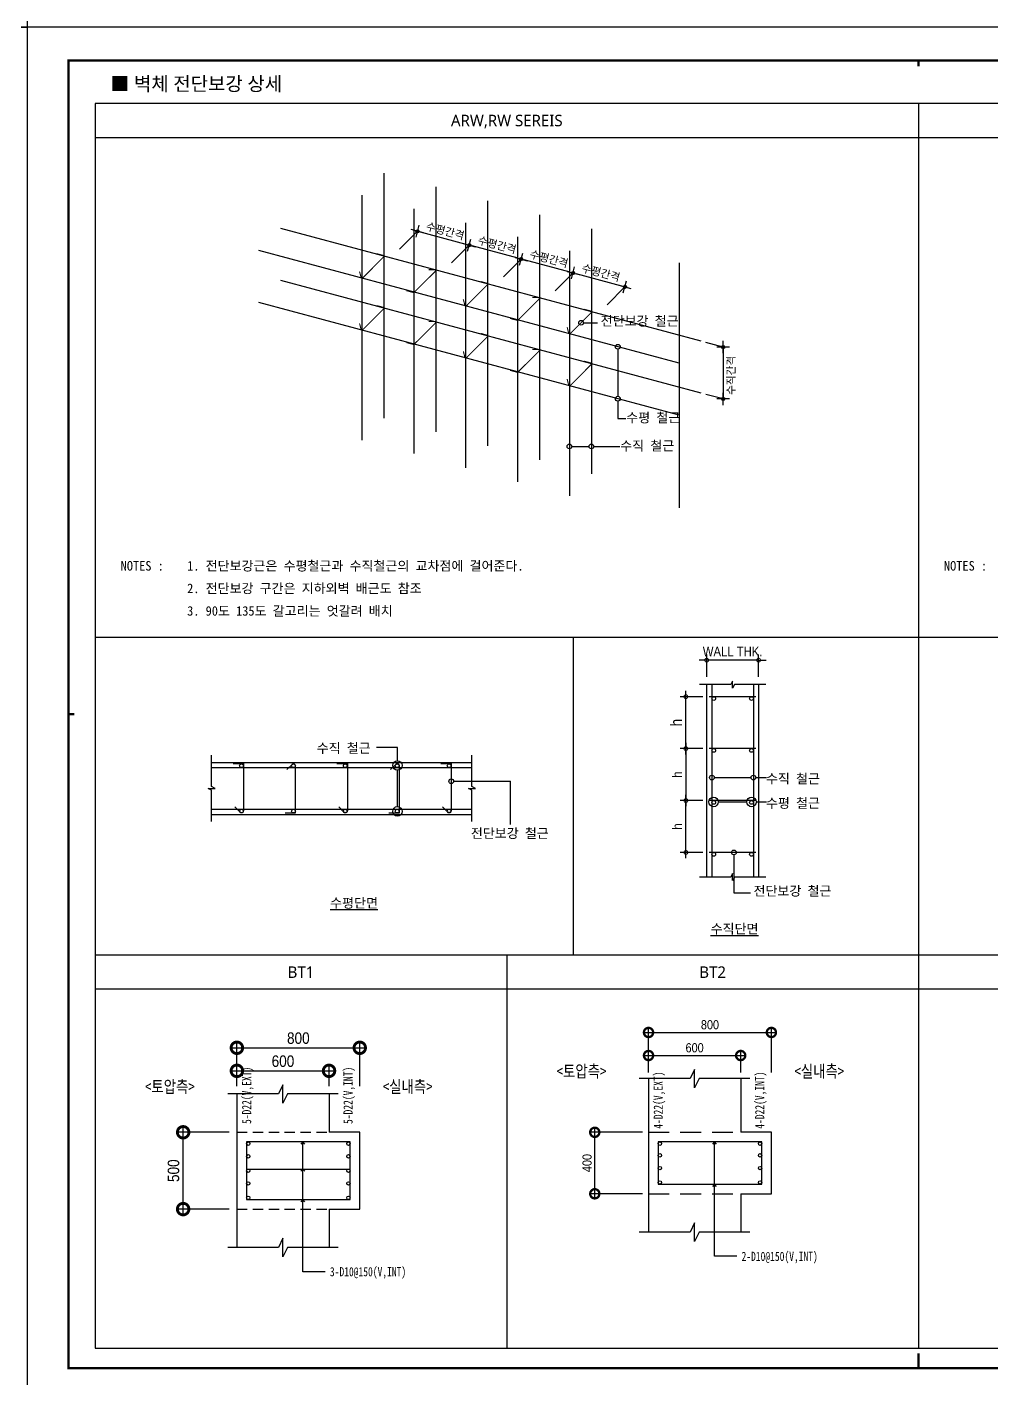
# Model space of a CAD drawing. Header units: millimetres. Extents: x 0 to 252030, y -124740 to 196020.
# Drawn here: x 25230 to 37796, y -53240 to -35640 of the extents above; entities that cross this region are included whole.
import ezdxf
from ezdxf.enums import TextEntityAlignment as Align

# ---------------------------------------------------------------- set-up
doc = ezdxf.new("R2010")
doc.units = ezdxf.units.MM
doc.header["$LTSCALE"] = 30
doc.linetypes.add('HID', pattern=[2.3, 1.5, -0.8])
doc.layers.get('DEFPOINTS').update_dxf_attribs({"color": 142})
for name, color, linetype in [('0-CONC.외곽선', 7, 'Continuous'), ('0-LIST.테두리선', 7, 'Continuous'), ('0-SEC1', 3, 'Continuous'), ('0-TEXT', 3, 'Continuous'), ('0-스터럽', 6, 'Continuous'), ('0-주철근', 2, 'Continuous'), ('0-지시선', 7, 'Continuous'), ('0-치수선', 7, 'Continuous'), ('S-CON', 2, 'Continuous'), ('S-철근', 3, 'Continuous'), ('TABLE-1', 3, 'Continuous'), ('TEX', 3, 'Continuous'), ('TEXT', 6, 'Continuous'), ('X-PLAN-B1F$0$A-DIM', 7, 'Continuous'), ('XR-FORM_(도룡동)$0$Sheet', 7, 'Continuous')]:
    doc.layers.add(name, color=color, linetype=linetype)
doc.layers.add('DEFPOINT', color=151, linetype='Continuous', plot=False)
doc.styles.add('X-PLAN-B1F$0$Gdim', font='Dotum.ttf', dxfattribs={"width": 0.9})
doc.styles.add('돋음체', font='DotumChe.ttf')
doc.styles.add('맑은 고딕', font='malgun.ttf')
doc.dimstyles.new('X-PLAN-B1F$0$Gdim200', dxfattribs={"dimscale": 200, "dimtxt": 3, "dimasz": 6, "dimexe": 1.5, "dimexo": 2, "dimgap": 1, "dimtad": 1, "dimdec": 0, "dimzin": 0, "dimdsep": 46, "dimlunit": 6, "dimtxsty": 'X-PLAN-B1F$0$Gdim', "dimblk": 'X-PLAN-B1F$0$_DotSmall', "dimcen": 1.5, "dimdle": 1.5, "dimclrd": 1, "dimclre": 1, "dimclrt": 256, "dimazin": 0, "dimtfac": 1, "dimtdec": 0, "dimtix": 1, "dimtmove": 2, "dimatfit": 3, "dimldrblk": 'X-PLAN-B1F$0$_DotSmall', "dimfxl": 1.5, "dimtolj": 1, "dimtzin": 0, "dimlwd": -1, "dimlwe": -1, "dimarcsym": 0})

# ---------------------------------------------------------------- blocks, each defined once
blk = doc.blocks.new('XR-FORM_(도룡동)$0$S')
at = {"layer": 'XR-FORM_(도룡동)$0$Sheet', "const_width": 100}
blk.add_lwpolyline([(1850, 57950), (82250, 57950), (82250, 1200), (1850, 1200)], close=True, dxfattribs=at)
at = {"layer": 'XR-FORM_(도룡동)$0$Sheet', "linetype": 'Continuous', "const_width": 100}
for points in [[(38745, 57950), (38745, 57700)], [(2100, 29575), (1850, 29575)], [(38745, 1846), (38745, 1200)]]:
    blk.add_lwpolyline(points, dxfattribs=at)
blk = doc.blocks.new('XR-FORM_(도룡동)', base_point=(101.33, -56114.51))
at = {"layer": 'DEFPOINTS'}
blk.add_lwpolyline([(0, 0), (420, 0), (420, 297), (0, 297)], close=True, dxfattribs=at)
at = {"xscale": 0.005, "yscale": 0.005, "zscale": 0.005}
blk.add_blockref('XR-FORM_(도룡동)$0$S', (-0.25, 0), dxfattribs=at)
blk = doc.blocks.new('DIMDOT')
at = {"linetype": 'Continuous'}
for p, q in [((-2, 0), (2, 0)), ((0, -2), (0, 2))]:
    blk.add_line(p, q, dxfattribs=at)
for radius in [0.5, 0.25]:
    blk.add_circle((0, 0), radius, dxfattribs=at)
blk = doc.blocks.new('X-PLAN-B1F$0$_DotSmall')
at = {"color": 0, "linetype": 'ByBlock', "const_width": 0.5}
blk.add_lwpolyline([(-0.0625, 0, 1), (0.0625, 0, 1)], format="xyb", close=True, dxfattribs=at)
blk = doc.blocks.new('*D8')
at = {"layer": 'DEFPOINTS', "color": 0, "transparency": 16777216}
for p in [(34129, -45034), (33810, -45710), (34129, -45710)]:
    blk.add_point(p, dxfattribs=at)
at = {"layer": 'X-PLAN-B1F$0$A-DIM', "color": 1, "transparency": 16777216}
for p, q in [((34029, -45034), (33735, -45034)), ((33810, -44959), (33810, -45785)), ((34029, -45710), (33735, -45710))]:
    blk.add_line(p, q, dxfattribs=at)
at = {"layer": 'X-PLAN-B1F$0$A-DIM', "color": 1, "transparency": 16777216, "xscale": 100, "yscale": 100, "zscale": 100}
for p, rotation in [((33810, -45034), 89.9999999999772), ((33810, -45710), 269.9999999999772)]:
    blk.add_blockref('X-PLAN-B1F$0$_DotSmall', p, dxfattribs=dict(at, rotation=rotation))
at = {"layer": 'X-PLAN-B1F$0$A-DIM', "transparency": 16777216, "insert": (33697, -45372), "char_height": 125, "attachment_point": 5, "rotation": 90, "style": 'X-PLAN-B1F$0$Gdim'}
blk.add_mtext('\\A1;h', dxfattribs=at)
blk = doc.blocks.new('*D9')
at = {"layer": 'DEFPOINTS', "color": 0, "transparency": 16777216}
for p in [(33810, -44358), (34129, -44358), (34129, -45034)]:
    blk.add_point(p, dxfattribs=at)
at = {"layer": 'X-PLAN-B1F$0$A-DIM', "color": 1, "transparency": 16777216}
for p, q in [((33810, -45109), (33810, -44283)), ((34029, -44358), (33735, -44358)), ((34029, -45034), (33735, -45034))]:
    blk.add_line(p, q, dxfattribs=at)
at = {"layer": 'X-PLAN-B1F$0$A-DIM', "color": 1, "transparency": 16777216, "xscale": 100, "yscale": 100, "zscale": 100}
for p, rotation in [((33810, -44358), 89.9999999999772), ((33810, -45034), 269.9999999999772)]:
    blk.add_blockref('X-PLAN-B1F$0$_DotSmall', p, dxfattribs=dict(at, rotation=rotation))
at = {"layer": 'X-PLAN-B1F$0$A-DIM', "transparency": 16777216, "insert": (33685, -44696), "char_height": 150, "attachment_point": 5, "rotation": 90, "style": 'X-PLAN-B1F$0$Gdim'}
blk.add_mtext('\\A1;h', dxfattribs=at)
blk = doc.blocks.new('*D10')
at = {"layer": 'DEFPOINTS', "color": 0, "transparency": 16777216}
for p in [(34081, -43882), (34081, -44201), (34757, -44201)]:
    blk.add_point(p, dxfattribs=at)
at = {"layer": 'X-PLAN-B1F$0$A-DIM', "color": 1, "transparency": 16777216}
for p, q in [((34081, -44101), (34081, -43807)), ((34757, -44101), (34757, -43807)), ((34081, -43882), (33981, -43882)), ((34757, -43882), (34081, -43882)), ((34757, -43882), (34857, -43882))]:
    blk.add_line(p, q, dxfattribs=at)
at = {"layer": 'X-PLAN-B1F$0$A-DIM', "color": 1, "transparency": 16777216, "xscale": 100, "yscale": 100, "zscale": 100}
for p, rotation in [((34081, -43882), 359.9999999999772), ((34757, -43882), 179.9999999999772)]:
    blk.add_blockref('X-PLAN-B1F$0$_DotSmall', p, dxfattribs=dict(at, rotation=rotation))
at = {"layer": 'X-PLAN-B1F$0$A-DIM', "transparency": 16777216, "insert": (34419, -43769), "char_height": 125, "attachment_point": 5, "style": 'X-PLAN-B1F$0$Gdim'}
blk.add_mtext('\\A1;WALL THK.', dxfattribs=at)
blk = doc.blocks.new('*D11')
at = {"layer": 'DEFPOINTS', "color": 0, "transparency": 16777216}
for p in [(33810, -45710), (34129, -45710), (34129, -46386)]:
    blk.add_point(p, dxfattribs=at)
at = {"layer": 'X-PLAN-B1F$0$A-DIM', "color": 1, "transparency": 16777216}
for p, q in [((34029, -45710), (33735, -45710)), ((33810, -46461), (33810, -45635)), ((34029, -46386), (33735, -46386))]:
    blk.add_line(p, q, dxfattribs=at)
at = {"layer": 'X-PLAN-B1F$0$A-DIM', "color": 1, "transparency": 16777216, "xscale": 100, "yscale": 100, "zscale": 100}
for p, rotation in [((33810, -45710), 89.9999999999772), ((33810, -46386), 269.9999999999772)]:
    blk.add_blockref('X-PLAN-B1F$0$_DotSmall', p, dxfattribs=dict(at, rotation=rotation))
at = {"layer": 'X-PLAN-B1F$0$A-DIM', "transparency": 16777216, "insert": (33697, -46048), "char_height": 125, "attachment_point": 5, "rotation": 90, "style": 'X-PLAN-B1F$0$Gdim'}
blk.add_mtext('\\A1;h', dxfattribs=at)
blk = doc.blocks.new('*D29')
at = {"layer": 'DEFPOINTS', "color": 0, "transparency": 16777216}
for p in [(27263, -50029), (27963, -50029), (27963, -51029)]:
    blk.add_point(p, dxfattribs=at)
at = {"layer": 'X-PLAN-B1F$0$A-DIM', "color": 1, "transparency": 16777216}
for p, q in [((27263, -51104), (27263, -49954)), ((27863, -50029), (27188, -50029)), ((27863, -51029), (27188, -51029))]:
    blk.add_line(p, q, dxfattribs=at)
at = {"layer": 'X-PLAN-B1F$0$A-DIM', "color": 1, "transparency": 16777216, "xscale": 300, "yscale": 300, "zscale": 300}
for p, rotation in [((27263, -50029), 90), ((27263, -51029), 270)]:
    blk.add_blockref('X-PLAN-B1F$0$_DotSmall', p, dxfattribs=dict(at, rotation=rotation))
at = {"layer": 'X-PLAN-B1F$0$A-DIM', "transparency": 16777216, "insert": (27138, -50529), "char_height": 150, "attachment_point": 5, "rotation": 90, "style": 'X-PLAN-B1F$0$Gdim'}
blk.add_mtext('\\A1;500', dxfattribs=at)
blk = doc.blocks.new('*D30')
at = {"layer": 'DEFPOINTS', "color": 0, "transparency": 16777216}
for p in [(29163, -49229), (27963, -49529), (29163, -49529)]:
    blk.add_point(p, dxfattribs=at)
at = {"layer": 'X-PLAN-B1F$0$A-DIM', "color": 1, "transparency": 16777216}
for p, q in [((27888, -49229), (29238, -49229)), ((27963, -49429), (27963, -49154)), ((29163, -49429), (29163, -49154))]:
    blk.add_line(p, q, dxfattribs=at)
at = {"layer": 'X-PLAN-B1F$0$A-DIM', "color": 1, "transparency": 16777216, "xscale": 300, "yscale": 300, "zscale": 300, "rotation": 180}
blk.add_blockref('X-PLAN-B1F$0$_DotSmall', (27963, -49229), dxfattribs=at)
at = {"layer": 'X-PLAN-B1F$0$A-DIM', "color": 1, "transparency": 16777216, "xscale": 300, "yscale": 300, "zscale": 300}
blk.add_blockref('X-PLAN-B1F$0$_DotSmall', (29163, -49229), dxfattribs=at)
at = {"layer": 'X-PLAN-B1F$0$A-DIM', "transparency": 16777216, "insert": (28563, -49104), "char_height": 150, "attachment_point": 5, "style": 'X-PLAN-B1F$0$Gdim'}
blk.add_mtext('\\A1;600', dxfattribs=at)
blk = doc.blocks.new('*D31')
at = {"layer": 'DEFPOINTS', "color": 0, "transparency": 16777216}
for p in [(29563, -48929), (27963, -49529), (29563, -49529)]:
    blk.add_point(p, dxfattribs=at)
at = {"layer": 'X-PLAN-B1F$0$A-DIM', "color": 1, "transparency": 16777216}
for p, q in [((27963, -49429), (27963, -48854)), ((29563, -49429), (29563, -48854)), ((27888, -48929), (29638, -48929))]:
    blk.add_line(p, q, dxfattribs=at)
at = {"layer": 'X-PLAN-B1F$0$A-DIM', "color": 1, "transparency": 16777216, "xscale": 300, "yscale": 300, "zscale": 300, "rotation": 180}
blk.add_blockref('X-PLAN-B1F$0$_DotSmall', (27963, -48929), dxfattribs=at)
at = {"layer": 'X-PLAN-B1F$0$A-DIM', "color": 1, "transparency": 16777216, "xscale": 300, "yscale": 300, "zscale": 300}
blk.add_blockref('X-PLAN-B1F$0$_DotSmall', (29563, -48929), dxfattribs=at)
at = {"layer": 'X-PLAN-B1F$0$A-DIM', "transparency": 16777216, "insert": (28763, -48804), "char_height": 150, "attachment_point": 5, "style": 'X-PLAN-B1F$0$Gdim'}
blk.add_mtext('\\A1;800', dxfattribs=at)
blk = doc.blocks.new('*D1342')
at = {"layer": 'DEFPOINTS', "color": 0, "transparency": 16777216}
for p in [(-350, 400), (0, 400), (0, 0)]:
    blk.add_point(p, dxfattribs=at)
at = {"layer": 'X-PLAN-B1F$0$A-DIM', "color": 1, "transparency": 16777216}
for p, q in [((-40, 400), (-380, 400)), ((-350, -30), (-350, 430)), ((-40, 0), (-380, 0))]:
    blk.add_line(p, q, dxfattribs=at)
at = {"layer": 'X-PLAN-B1F$0$A-DIM', "color": 1, "transparency": 16777216, "xscale": 120, "yscale": 120, "zscale": 120}
for p, rotation in [((-350, 400), 90), ((-350, 0), 270)]:
    blk.add_blockref('X-PLAN-B1F$0$_DotSmall', p, dxfattribs=dict(at, rotation=rotation))
at = {"layer": 'X-PLAN-B1F$0$A-DIM', "transparency": 16777216, "insert": (-400, 200), "char_height": 60, "attachment_point": 5, "rotation": 90, "style": 'X-PLAN-B1F$0$Gdim'}
blk.add_mtext('\\A1;400', dxfattribs=at)
blk = doc.blocks.new('*D1343')
at = {"layer": 'DEFPOINTS', "color": 0, "transparency": 16777216}
for p in [(600, 900), (0, 750), (600, 750)]:
    blk.add_point(p, dxfattribs=at)
at = {"layer": 'X-PLAN-B1F$0$A-DIM', "color": 1, "transparency": 16777216}
for p, q in [((-30, 900), (630, 900)), ((0, 790), (0, 930)), ((600, 790), (600, 930))]:
    blk.add_line(p, q, dxfattribs=at)
at = {"layer": 'X-PLAN-B1F$0$A-DIM', "color": 1, "transparency": 16777216, "xscale": 120, "yscale": 120, "zscale": 120, "rotation": 180}
blk.add_blockref('X-PLAN-B1F$0$_DotSmall', (0, 900), dxfattribs=at)
at = {"layer": 'X-PLAN-B1F$0$A-DIM', "color": 1, "transparency": 16777216, "xscale": 120, "yscale": 120, "zscale": 120}
blk.add_blockref('X-PLAN-B1F$0$_DotSmall', (600, 900), dxfattribs=at)
at = {"layer": 'X-PLAN-B1F$0$A-DIM', "transparency": 16777216, "insert": (300, 950), "char_height": 60, "attachment_point": 5, "style": 'X-PLAN-B1F$0$Gdim'}
blk.add_mtext('\\A1;600', dxfattribs=at)
blk = doc.blocks.new('*D1344')
at = {"layer": 'DEFPOINTS', "color": 0, "transparency": 16777216}
for p in [(800, 1050), (0, 750), (800, 750)]:
    blk.add_point(p, dxfattribs=at)
at = {"layer": 'X-PLAN-B1F$0$A-DIM', "color": 1, "transparency": 16777216}
for p, q in [((0, 790), (0, 1080)), ((800, 790), (800, 1080)), ((-30, 1050), (830, 1050))]:
    blk.add_line(p, q, dxfattribs=at)
at = {"layer": 'X-PLAN-B1F$0$A-DIM', "color": 1, "transparency": 16777216, "xscale": 120, "yscale": 120, "zscale": 120, "rotation": 180}
blk.add_blockref('X-PLAN-B1F$0$_DotSmall', (0, 1050), dxfattribs=at)
at = {"layer": 'X-PLAN-B1F$0$A-DIM', "color": 1, "transparency": 16777216, "xscale": 120, "yscale": 120, "zscale": 120}
blk.add_blockref('X-PLAN-B1F$0$_DotSmall', (800, 1050), dxfattribs=at)
at = {"layer": 'X-PLAN-B1F$0$A-DIM', "transparency": 16777216, "insert": (400, 1100), "char_height": 60, "attachment_point": 5, "style": 'X-PLAN-B1F$0$Gdim'}
blk.add_mtext('\\A1;800', dxfattribs=at)
blk = doc.blocks.new('A$C7bad964e')
at = {"layer": '0-주철근'}
blk.add_lwpolyline([(737.3, 62.7), (737.3, 337.3), (62.7, 337.3), (62.7, 62.7)], close=True, dxfattribs=at)
at = {"layer": '0-주철근', "lineweight": -2}
for centre in [(73.8, 326.2), (726.2, 326.2), (73.8, 250), (73.8, 167.4), (726.2, 250), (726.2, 167.4), (73.8, 73.8), (726.2, 73.8)]:
    blk.add_circle(centre, 11.1, dxfattribs=at)
at = {"layer": '0-지시선'}
for p, q in [((430, -407.2), (430, 337.3)), ((574.7, -407.2), (430, -407.2))]:
    blk.add_line(p, q, dxfattribs=at)
for points in [[(443.3, 322.3), (430, 337.3), (416.7, 322.3)], [(443.3, 47.7), (430, 62.7), (416.7, 47.7)]]:
    blk.add_lwpolyline(points, dxfattribs=at)
at = {"layer": 'S-CON', "color": 4, "linetype": 'Continuous', "lineweight": -2}
for p, q in [((0, 750), (0, -250)), ((600, 750), (600, 400)), ((800, 400), (600, 400)), ((800, 0), (800, 400)), ((600, 0), (800, 0)), ((600, 0), (600, -250))]:
    blk.add_line(p, q, dxfattribs=at)
at = {"layer": 'S-CON', "color": 4, "linetype": 'HID', "lineweight": -2, "ltscale": 3}
for p, q in [((0, 400), (600, 400)), ((0, 0), (600, 0))]:
    blk.add_line(p, q, dxfattribs=at)
at = {"layer": 'S-CON', "color": 4, "linetype": 'Continuous', "lineweight": -2}
for points in [[(660, 750), (330, 750), (300, 690), (300, 810), (270, 750), (-60, 750)], [(660, -250), (330, -250), (300, -310), (300, -190), (270, -250), (-60, -250)]]:
    blk.add_lwpolyline(points, dxfattribs=at)
at = {"layer": '0-TEXT', "style": '돋음체', "width": 0.8}
for s, height, p in [('<토압측>', 80, (-598, 797.6)), ('<실내측>', 80, (950.3, 797.6)), (' 2-D10@150(V,INT)', 60, (574.7, -407.2))]:
    blk.add_text(s, height=height, dxfattribs=at).set_placement(p, align=Align.MIDDLE_LEFT)
for s, p in [('4-D22(V,EXT)', (63, 423.3)), ('4-D22(V,INT)', (723.5, 423.3))]:
    blk.add_text(s, height=60, rotation=90, dxfattribs=at).set_placement(p, align=Align.MIDDLE_LEFT)
at = {"layer": 'X-PLAN-B1F$0$A-DIM'}
for base, p2, picture, middle in [((800, 1050), (800, 750), '*D1344', (400, 1100)), ((600, 900), (600, 750), '*D1343', (300, 950))]:
    dim = blk.add_linear_dim(base=base, p1=(0, 750), p2=p2, dimstyle='X-PLAN-B1F$0$Gdim200', override={"dimscale": 20, "dimblk": 'X-PLAN-B1F$0$_DotSmall'}, dxfattribs=at)
    dim.commit()
    dim.dimension.update_dxf_attribs({"geometry": picture, "text_midpoint": middle})
dim = blk.add_linear_dim(base=(-350, 400), p1=(0, 0), p2=(0, 400), angle=90, dimstyle='X-PLAN-B1F$0$Gdim200', override={"dimscale": 20, "dimblk": 'X-PLAN-B1F$0$_DotSmall'}, dxfattribs=at)
dim.commit()
dim.dimension.update_dxf_attribs({"geometry": '*D1342', "text_midpoint": (-400, 200)})

msp = doc.modelspace()

# ---------------------------------------------------------------- linework, layer by layer
at = {"layer": '0-CONC.외곽선', "linetype": 'Continuous'}
for p, q in [((34080.63409, -44200.86774), (34080.63409, -46706.12601)), ((34756.51444, -44200.86774), (34756.51444, -46706.12601)), ((27634.28852, -45214.07096), (31023.85197, -45214.07096)), ((27634.28852, -45889.95131), (31023.85197, -45889.95131))]:
    msp.add_line(p, q, dxfattribs=at)
at = {"layer": '0-CONC.외곽선'}
for points in [[(34849.6299, -44200.86774), (34441.85313, -44200.86774), (34418.57426, -44247.42547), (34418.57426, -44154.31001), (34395.2954, -44200.86774), (33987.51863, -44200.86774)], [(27634.28852, -45983.06678), (27634.28852, -45575.29), (27587.73079, -45552.01114), (27680.84625, -45552.01114), (27634.28852, -45528.73227), (27634.28852, -45120.9555)], [(31023.85197, -45983.06678), (31023.85197, -45575.29), (30977.29424, -45552.01114), (31070.4097, -45552.01114), (31023.85197, -45528.73227), (31023.85197, -45120.9555)], [(34849.6299, -46706.12601), (34441.85313, -46706.12601), (34418.57426, -46752.68374), (34418.57426, -46659.56828), (34395.2954, -46706.12601), (33987.51863, -46706.12601)]]:
    msp.add_lwpolyline(points, dxfattribs=at)
at = {"layer": '0-LIST.테두리선'}
for p, q in [((26117.25014, -43584.71705), (36838.50014, -43584.71705)), ((32340.06459, -43584.71705), (32340.06459, -47721.58475)), ((36838.50014, -43584.71705), (47559.75014, -43584.71705))]:
    msp.add_line(p, q, dxfattribs=at)
at = {"layer": '0-스터럽', "const_width": 13.51761, "elevation": -0.00141}
for points in [[(29559.94475, -38822.87111), (29580.06699, -38899.0754, 0.5793242404), (29602.7168, -38905.16084), (29871.72448, -38634.92287, 0.5765900228), (29865.64292, -38612.32931), (29784.4716, -38590.57952)], [(30458.32945, -38798.87649), (30535.95377, -38798.87649, -0.6698982884), (30545.46664, -38821.9978), (30272.81376, -39092.07179, -0.2666763861), (30259.80228, -39095.52509), (30169.13845, -39071.23179)], [(30911.70545, -39185.0743), (30931.8277, -39261.27859, 0.5793242404), (30954.47751, -39267.36403), (31223.48518, -38997.12606, 0.5765900228), (31217.40363, -38974.5325), (31136.23231, -38952.78271)], [(31810.09015, -39161.07968), (31887.71448, -39161.07968, -0.6698982884), (31897.22734, -39184.20099), (31624.57446, -39454.27498, -0.2666763861), (31611.56298, -39457.72828), (31520.89915, -39433.43498)], [(29559.94475, -39498.75146), (29580.06699, -39574.95575, 0.5793242404), (29602.7168, -39581.04119), (29871.72448, -39310.80323, 0.5765900228), (29865.64292, -39288.20966), (29784.4716, -39266.45987)], [(32263.46615, -39547.27749), (32283.5884, -39623.48178, 0.5793242404), (32306.23821, -39629.56721), (32575.24589, -39359.32925, 0.5765900228), (32569.16433, -39336.73569), (32487.99301, -39314.9859)], [(30458.32945, -39474.75684), (30535.95377, -39474.75684, -0.6698982884), (30545.46664, -39497.87815), (30272.81376, -39767.95214, -0.2666763861), (30259.80228, -39771.40545), (30169.13845, -39747.11215)], [(30911.70545, -39860.95465), (30931.8277, -39937.15894, 0.5793242404), (30954.47751, -39943.24438), (31223.48518, -39673.00641, 0.5765900228), (31217.40363, -39650.41285), (31136.23231, -39628.66306)], [(31810.09015, -39836.96003), (31887.71448, -39836.96003, -0.6698982884), (31897.22734, -39860.08134), (31624.57446, -40130.15533, -0.2666763861), (31611.56298, -40133.60864), (31520.89915, -40109.31534)], [(32263.46615, -40223.15784), (32283.5884, -40299.36213, 0.5793242404), (32306.23821, -40305.44757), (32575.24589, -40035.2096, 0.5765900228), (32569.16433, -40012.61604), (32487.99301, -39990.86625)]]:
    msp.add_lwpolyline(points, format="xyb", dxfattribs=at)
at = {"layer": '0-스터럽', "color": 6, "linetype": 'Continuous'}
for points in [[(27914.16307, -45228.2221), (28051.00919, -45228.2221), (28051.00919, -45841.69914, -0.6681786357), (28004.85719, -45860.81592), (27936.61789, -45792.57662)], [(28590.24166, -45871.84254), (28727.08778, -45871.84254), (28727.08778, -45258.36551, 0.6681786357), (28680.93579, -45239.24872), (28612.69649, -45307.48802)], [(29265.92378, -45228.2221), (29402.7699, -45228.2221), (29402.7699, -45841.69914, -0.6681786357), (29356.6179, -45860.81592), (29288.3786, -45792.57662)], [(29942.00237, -45871.84254), (30078.84849, -45871.84254), (30078.84849, -45258.36551, 0.6681786357), (30032.69649, -45239.24872), (29964.45719, -45307.48802)], [(30617.68448, -45228.2221), (30754.5306, -45228.2221), (30754.5306, -45841.69914, -0.6681786357), (30708.3786, -45860.81592), (30640.1393, -45792.57662)]]:
    msp.add_lwpolyline(points, format="xyb", dxfattribs=at)
at = {"layer": '0-주철근', "linetype": 'Continuous'}
for p, q in [((29876.17165, -37540.73914, -0.00141), (29876.17165, -40730.42045, -0.00141)), ((29589.4199, -37827.49088, -0.00141), (29589.4199, -41017.1722, -0.00141)), ((30552.052, -37721.84073, -0.00141), (30552.052, -40911.52205, -0.00141)), ((30265.30025, -38008.59248, -0.00141), (30265.30025, -41191.51499, -0.00141)), ((31227.93235, -37902.94233, -0.00141), (31227.93235, -41092.62364, -0.00141)), ((30941.1806, -38189.69407, -0.00141), (30941.1806, -41379.37539, -0.00141)), ((31903.8127, -38084.04392, -0.00141), (31903.8127, -41273.72524, -0.00141)), ((34009.18, -39729.58395, -0.00141), (28534.54915, -38262.66103, -0.00141)), ((32579.69306, -38265.14551, -0.00141), (32579.69306, -41454.82683, -0.00141)), ((31617.06096, -38370.79567, -0.00141), (31617.06096, -41560.47699, -0.00141)), ((33722.42825, -40016.3357, -0.00141), (28247.7974, -38549.41278, -0.00141)), ((32292.94131, -38551.89726, -0.00141), (32292.94131, -41741.57858, -0.00141)), ((33722.42825, -38708.24679, -0.00141), (33722.42825, -41897.92811, -0.00141)), ((34009.18, -40405.4643, -0.00141), (28534.54915, -38938.54139, -0.00141)), ((33722.42825, -40692.21605, -0.00141), (28247.7974, -39225.29314, -0.00141)), ((34148.22212, -44200.86774), (34148.22212, -46706.12601)), ((34688.9264, -44200.86774), (34688.9264, -46706.12601)), ((34722.72042, -44358.00552), (34114.4281, -44358.00552)), ((34722.72042, -45033.88588), (34114.4281, -45033.88588)), ((27634.28852, -45281.659), (31023.85197, -45281.659)), ((34722.72042, -45709.76623), (34114.4281, -45709.76623)), ((27634.28852, -45822.36328), (31023.85197, -45822.36328)), ((34722.72042, -46385.64658), (34114.4281, -46385.64658))]:
    msp.add_line(p, q, dxfattribs=at)
at = {"layer": '0-주철근', "lineweight": -2}
msp.add_line((28088.49791, -50507.22831), (29437.69791, -50507.22831), dxfattribs=at)
at = {"layer": '0-주철근'}
msp.add_lwpolyline([(29437.69791, -50904.02831), (29437.69791, -50154.82831), (28088.49791, -50154.82831), (28088.49791, -50904.02831)], close=True, dxfattribs=at)
for centre in [(34172.63235, -44382.18927), (34664.74266, -44382.18927), (34172.63235, -45058.06962), (34664.74266, -45058.06962), (28022.41368, -45256.89545, 0.00141), (28699.93622, -45256.89545, 0.00141), (29374.17438, -45256.89545, 0.00141), (30050.05473, -45256.89545, 0.00141), (30725.93509, -45256.89545, 0.00141), (34172.63235, -45733.94997), (34664.74266, -45733.94997), (28022.41368, -45846.96292, 0.00141), (28699.93622, -45846.96292, 0.00141), (29374.17438, -45846.96292, 0.00141), (30050.05473, -45846.96292, 0.00141), (30725.93509, -45846.96292, 0.00141), (34172.63235, -46409.83033), (34664.74266, -46409.83033)]:
    msp.add_circle(centre, 24.18374, dxfattribs=at)
at = {"layer": '0-주철근', "lineweight": -2}
for centre in [(28110.69791, -50177.02831), (29415.49791, -50177.02831), (28110.69791, -50342.12831), (29415.49791, -50342.12831), (28110.69791, -50529.42831), (29415.49791, -50529.42831), (28110.69791, -50694.52831), (29415.49791, -50694.52831), (28110.69791, -50881.82831), (29415.49791, -50881.82831)]:
    msp.add_circle(centre, 22.2, dxfattribs=at)
at = {"layer": '0-지시선'}
for p, q in [((32476.1136, -39490.46118, -0.00141), (32659.63976, -39490.46118, -0.00141)), ((32923.99952, -39833.16661, -0.00141), (32923.99952, -40447.50847, -0.00141)), ((32923.99952, -40509.04697, -0.00141), (32923.99952, -40734.24592, -0.00141)), ((32923.99952, -40734.24592, -0.00141), (33028.77617, -40734.24592, -0.00141)), ((32323.71056, -41100.24284, -0.00141), (32548.92381, -41100.24284, -0.00141)), ((32610.46231, -41100.24284, -0.00141), (32950.45739, -41100.24284, -0.00141)), ((30053.34435, -45020.83948), (29780.71214, -45020.83948)), ((30053.34435, -45191.76676), (30053.34435, -45020.83948)), ((30053.34435, -45789.17852), (30053.34435, -45314.84376)), ((30785.29985, -45459.51889), (31526.28014, -45459.51889)), ((31526.28014, -46022.79554, 0.00141), (31526.28014, -45459.51889, 0.00141)), ((34178.99137, -45410.76921), (34658.15715, -45410.76921)), ((34719.69565, -45410.76921), (34859.41138, -45410.76921)), ((34232.54554, -45728.78992), (34604.60298, -45728.78992)), ((34727.67998, -45728.78992), (34859.41138, -45728.78992)), ((34435.62478, -46416.41583), (34435.62478, -46910.90163)), ((34435.62478, -46910.90163), (34649.92019, -46910.90163)), ((28823.09791, -51843.84234), (28823.09791, -50154.82831)), ((29112.45223, -51843.84234), (28823.09791, -51843.84234))]:
    msp.add_line(p, q, dxfattribs=at)
for points in [[(28849.78348, -50184.83278), (28823.09791, -50154.82831), (28796.41234, -50184.83278)], [(28849.78348, -50537.23278), (28823.09791, -50507.22831), (28796.41234, -50537.23278)], [(28849.78348, -50934.03278), (28823.09791, -50904.02831), (28796.41234, -50934.03278)]]:
    msp.add_lwpolyline(points, dxfattribs=at)
for centre, radius in [((32445.34435, -39490.46118, -0.00141), 30.76925), ((32923.99952, -39802.39736, -0.00141), 30.76925), ((32923.99952, -40478.27772, -0.00141), 30.76925), ((32292.94131, -41100.24284, -0.00141), 30.76925), ((32579.69306, -41100.24284, -0.00141), 30.76925), ((30053.34435, -45253.30526), 61.5385), ((34148.22212, -45410.76921), 30.76925), ((34688.9264, -45410.76921), 30.76925), ((30754.5306, -45459.51889), 30.76925), ((34171.00704, -45728.78992), 61.5385), ((34666.14148, -45728.78992), 61.5385), ((30053.34435, -45850.71702), 61.5385), ((34435.62478, -46385.64658), 30.76925)]:
    msp.add_circle(centre, radius, dxfattribs=at)
at = {"layer": '0-치수선'}
for p, q in [((30081.19222, -38530.05792, -0.00141), (30312.8445, -38298.40564, -0.00141)), ((30949.55384, -38469.01139, -0.00141), (30352.01552, -38308.90148, -0.00141)), ((30757.07257, -38711.15952, -0.00141), (30988.72486, -38479.50723, -0.00141)), ((31625.43419, -38650.11298, -0.00141), (31027.89587, -38490.00307, -0.00141)), ((31432.95292, -38892.26111, -0.00141), (31664.60521, -38660.60883, -0.00141)), ((32301.31454, -38831.21458, -0.00141), (31703.77622, -38671.10467, -0.00141)), ((32108.83327, -39073.36271, -0.00141), (32340.48556, -38841.71042, -0.00141)), ((32977.19489, -39012.31617, -0.00141), (32379.65658, -38852.20626, -0.00141)), ((32784.71363, -39254.4643, -0.00141), (33016.36591, -39022.81202, -0.00141)), ((34295.93175, -39806.41885, -0.00141), (34071.25698, -39746.21743, -0.00141)), ((34295.93175, -39806.41885, -0.00141), (34295.93175, -40482.2992, -0.00141)), ((34295.93175, -40482.2992, -0.00141), (34071.25698, -40422.09778, -0.00141))]:
    msp.add_line(p, q, dxfattribs=at)
at = {"layer": 'DEFPOINT'}
for points in [[(0.00014, -17820.00008), (25230.00014, -17820.00008), (25230.00014, -35640.00008), (0.00014, -35640.00008)], [(0.00014, -35640.00008), (25230.00014, -35640.00008), (25230.00014, -53460.00008), (0.00014, -53460.00008)]]:
    msp.add_lwpolyline(points, close=True, dxfattribs=at)
at = {"layer": 'S-CON', "color": 4, "linetype": 'Continuous', "lineweight": -2}
for p, q in [((27963.09791, -49529.42831), (27963.09791, -51529.42831)), ((29163.09791, -49529.42831), (29163.09791, -50029.42831)), ((29563.09791, -50029.42831), (29163.09791, -50029.42831)), ((29563.09791, -51029.42831), (29563.09791, -50029.42831)), ((29163.09791, -51029.42831), (29563.09791, -51029.42831)), ((29163.09791, -51029.42831), (29163.09791, -51529.42831))]:
    msp.add_line(p, q, dxfattribs=at)
at = {"layer": 'S-CON', "color": 4, "linetype": 'HID', "lineweight": -2, "ltscale": 3}
for p, q in [((27963.09791, -50029.42831), (29163.09791, -50029.42831)), ((27963.09791, -51029.42831), (29163.09791, -51029.42831))]:
    msp.add_line(p, q, dxfattribs=at)
at = {"layer": 'S-CON', "color": 4, "linetype": 'Continuous', "lineweight": -2}
for points in [[(29283.09791, -49529.42831), (28623.09791, -49529.42831), (28563.09791, -49649.42831), (28563.09791, -49409.42831), (28503.09791, -49529.42831), (27843.09791, -49529.42831)], [(29283.09791, -51529.42831), (28623.09791, -51529.42831), (28563.09791, -51649.42831), (28563.09791, -51409.42831), (28503.09791, -51529.42831), (27843.09791, -51529.42831)]]:
    msp.add_lwpolyline(points, dxfattribs=at)
at = {"layer": 'S-철근'}
for p, q in [((36838.50014, -36634.4916), (36838.50014, -52840.50857)), ((31477.87514, -47721.58475), (31477.87514, -52840.50857))]:
    msp.add_line(p, q, dxfattribs=at)
at = {"layer": 'TABLE-1'}
for p, q in [((26117.25014, -37079.54141), (47559.75014, -37079.54141)), ((36838.50014, -47721.58475), (26117.25014, -47721.58475)), ((47559.75014, -47721.58475), (36838.50014, -47721.58475)), ((36838.50014, -48166.63456), (26117.25014, -48166.63456)), ((47559.75014, -48166.63456), (36838.50014, -48166.63456))]:
    msp.add_line(p, q, dxfattribs=at)
msp.add_lwpolyline([(26117.25014, -52840.50857), (47559.75014, -52840.50857), (47559.75014, -36634.4916), (26117.25014, -36634.4916)], close=True, dxfattribs=at)

# ---------------------------------------------------------------- block references
at = {"layer": '0-SEC1', "xscale": 60, "yscale": 60, "zscale": 60}
msp.add_blockref('XR-FORM_(도룡동)', (31310.02429, -3420330.57868), dxfattribs=at)
at = {"layer": '0-치수선', "yscale": 40.55282113913427, "zscale": 40.55282113911673}
for p, xscale, rotation in [((30312.8445, -38298.40564, -0.00141), 40.55282115783731, 164.9999998800105), ((30988.72486, -38479.50723, -0.00141), 40.55282115790951, 344.99999986583), ((31664.60521, -38660.60883, -0.00141), 40.55282115783729, 344.9999998937592), ((32340.48556, -38841.71042, -0.00141), 40.55282115783728, 344.9999998800103), ((33016.36591, -39022.81202, -0.00141), 40.55282115786137, 344.9999998800103), ((34295.93175, -39806.41885, -0.00141), 40.55282115786137, 89.9999999999827), ((34295.93175, -40482.2992, -0.00141), 40.55282115786137, 89.9999999999827)]:
    msp.add_blockref('DIMDOT', p, dxfattribs=dict(at, xscale=xscale, rotation=rotation))
at = {"layer": 'S-철근', "xscale": 2, "yscale": 2, "zscale": 2}
msp.add_blockref('A$C7bad964e', (33323.72291, -50829.42831), dxfattribs=at)

# ---------------------------------------------------------------- texts
at = {"layer": '0-TEXT', "style": '돋음체'}
for s, p in [('전단보강 철근', (32700.69114, -39465.75078, -0.00141)), ('수평 철근', (33033.19454, -40725.01004, -0.00141)), ('수직 철근', (32954.87576, -41091.00696, -0.00141)), ('NOTES : ', (26449.5889, -42654.37836, -0.00141)), ('1. 전단보강근은 수평철근과 수직철근의 교차점에 걸어준다.', (27315.22898, -42654.37836, -0.00141)), ('NOTES : ', (37170.8389, -42654.37836, -0.00141)), ('2. 전단보강 구간은 지하외벽 배근도 참조', (27315.22898, -42947.727, -0.00141)), ('3. 90도 135도 갈고리는 엇갈려 배치', (27315.22898, -43241.07564, -0.00141)), ('수직 철근', (29002.82457, -45027.1675)), ('수직 철근', (34852.77192, -45425.25493)), ('수평 철근', (34852.77192, -45743.27564)), ('전단보강 철근', (31009.87739, -46136.11622)), ('전단보강 철근', (34690.97157, -46886.19122)), ('%%U수평단면', (29176.98228, -47043.30779)), ('%%U수직단면', (34132.61949, -47379.9459))]:
    msp.add_text(s, height=124.153948, dxfattribs=at).set_placement(p, align=Align.MIDDLE_LEFT)
at = {"layer": '0-TEXT', "style": '돋음체', "width": 0.8}
for s, p in [(' 5-D22(V,EXT)', (28089.13616, -49982.84234)), (' 5-D22(V,INT)', (29410.13616, -49982.84234))]:
    msp.add_text(s, height=120, rotation=90, dxfattribs=at).set_placement(p, align=Align.MIDDLE_LEFT)
for s, height, p in [('<토압측>', 160, (26767.03694, -49434.21523)), ('<실내측>', 160, (29863.74735, -49434.21523)), (' 3-D10@150(V,INT)', 120, (29112.45223, -51843.84234))]:
    msp.add_text(s, height=height, dxfattribs=at).set_placement(p, align=Align.MIDDLE_LEFT)
at = {"layer": '0-TEXT', "char_height": 101.382053, "attachment_point": 5, "style": '돋음체'}
for s, insert, rotation in [('수평간격', (30674.40032, -38300.82165, -0.00141), 344.99999988), ('수평간격', (31350.28068, -38481.92324, -0.00141), 344.99999988), ('수평간격', (32026.16103, -38663.02484, -0.00141), 344.99999988), ('수평간격', (32702.04138, -38844.12643, -0.00141), 344.99999988), ('수직간격', (34403.39096, -40175.01797), 90)]:
    msp.add_mtext(s, dxfattribs=dict(at, insert=insert, rotation=rotation))
at = {"layer": 'TEX', "style": '맑은 고딕'}
for s, p in [('ARW,RW SEREIS', (31477.87514, -36857.0165)), ('BT1', (28797.56264, -47944.10966)), ('BT2', (34158.18764, -47944.10966))]:
    msp.add_text(s, height=150, dxfattribs=at).set_placement(p, align=Align.MIDDLE_CENTER)
at = {"layer": 'TEXT', "style": '맑은 고딕'}
msp.add_text('■ 벽체 전단보강 상세', height=180, dxfattribs=at).set_placement((26316.07557, -36379.02203), align=Align.MIDDLE_LEFT)

# ---------------------------------------------------------------- dimensions: what is measured, and where the dimension line sits
at = {"layer": 'X-PLAN-B1F$0$A-DIM'}
for base, p1, p2, text, override, picture, middle in [((34080.63409, -43881.63217), (34756.51444, -44200.86774), (34080.63409, -44200.86774), 'WALL THK.', {"dimscale": 50, "dimtxt": 2.5, "dimasz": 2, "dimblk": 'X-PLAN-B1F$0$_DotSmall'}, '*D10', (34418.57426, -43769.04736)), ((29563.09791, -48929.42831), (27963.09791, -49529.42831), (29563.09791, -49529.42831), '800', {"dimscale": 50, "dimblk": 'X-PLAN-B1F$0$_DotSmall'}, '*D31', (28763.09791, -48804.32655)), ((29163.09791, -49229.42831), (27963.09791, -49529.42831), (29163.09791, -49529.42831), '600', {"dimscale": 50, "dimblk": 'X-PLAN-B1F$0$_DotSmall'}, '*D30', (28563.09791, -49104.32655))]:
    dim = msp.add_linear_dim(base=base, p1=p1, p2=p2, text=text, dimstyle='X-PLAN-B1F$0$Gdim200', override=override, dxfattribs=at)
    dim.commit()
    dim.dimension.update_dxf_attribs({"geometry": picture, "text_midpoint": middle})
for base, p1, p2, text, override, picture, middle in [((33809.65069, -44358.00552), (34128.88626, -45033.88588), (34128.88626, -44358.00552), 'h', {"dimscale": 50, "dimasz": 2, "dimblk": 'X-PLAN-B1F$0$_DotSmall'}, '*D9', (33684.54893, -44695.9457)), ((33809.65069, -45709.76623), (34128.88626, -45033.88588), (34128.88626, -45709.76623), 'h', {"dimscale": 50, "dimtxt": 2.5, "dimasz": 2, "dimblk": 'X-PLAN-B1F$0$_DotSmall'}, '*D8', (33697.06589, -45371.82605)), ((33809.65069, -45709.76623), (34128.88626, -46385.64658), (34128.88626, -45709.76623), 'h', {"dimscale": 50, "dimtxt": 2.5, "dimasz": 2, "dimblk": 'X-PLAN-B1F$0$_DotSmall'}, '*D11', (33697.06589, -46047.70641)), ((27263.09791, -50029.42831), (27963.09791, -51029.42831), (27963.09791, -50029.42831), '500', {"dimscale": 50, "dimblk": 'X-PLAN-B1F$0$_DotSmall'}, '*D29', (27137.99614, -50529.42831))]:
    dim = msp.add_linear_dim(base=base, p1=p1, p2=p2, angle=90, text=text, dimstyle='X-PLAN-B1F$0$Gdim200', override=override, dxfattribs=at)
    dim.commit()
    dim.dimension.update_dxf_attribs({"geometry": picture, "text_midpoint": middle})

doc.saveas('drawing.dxf')
